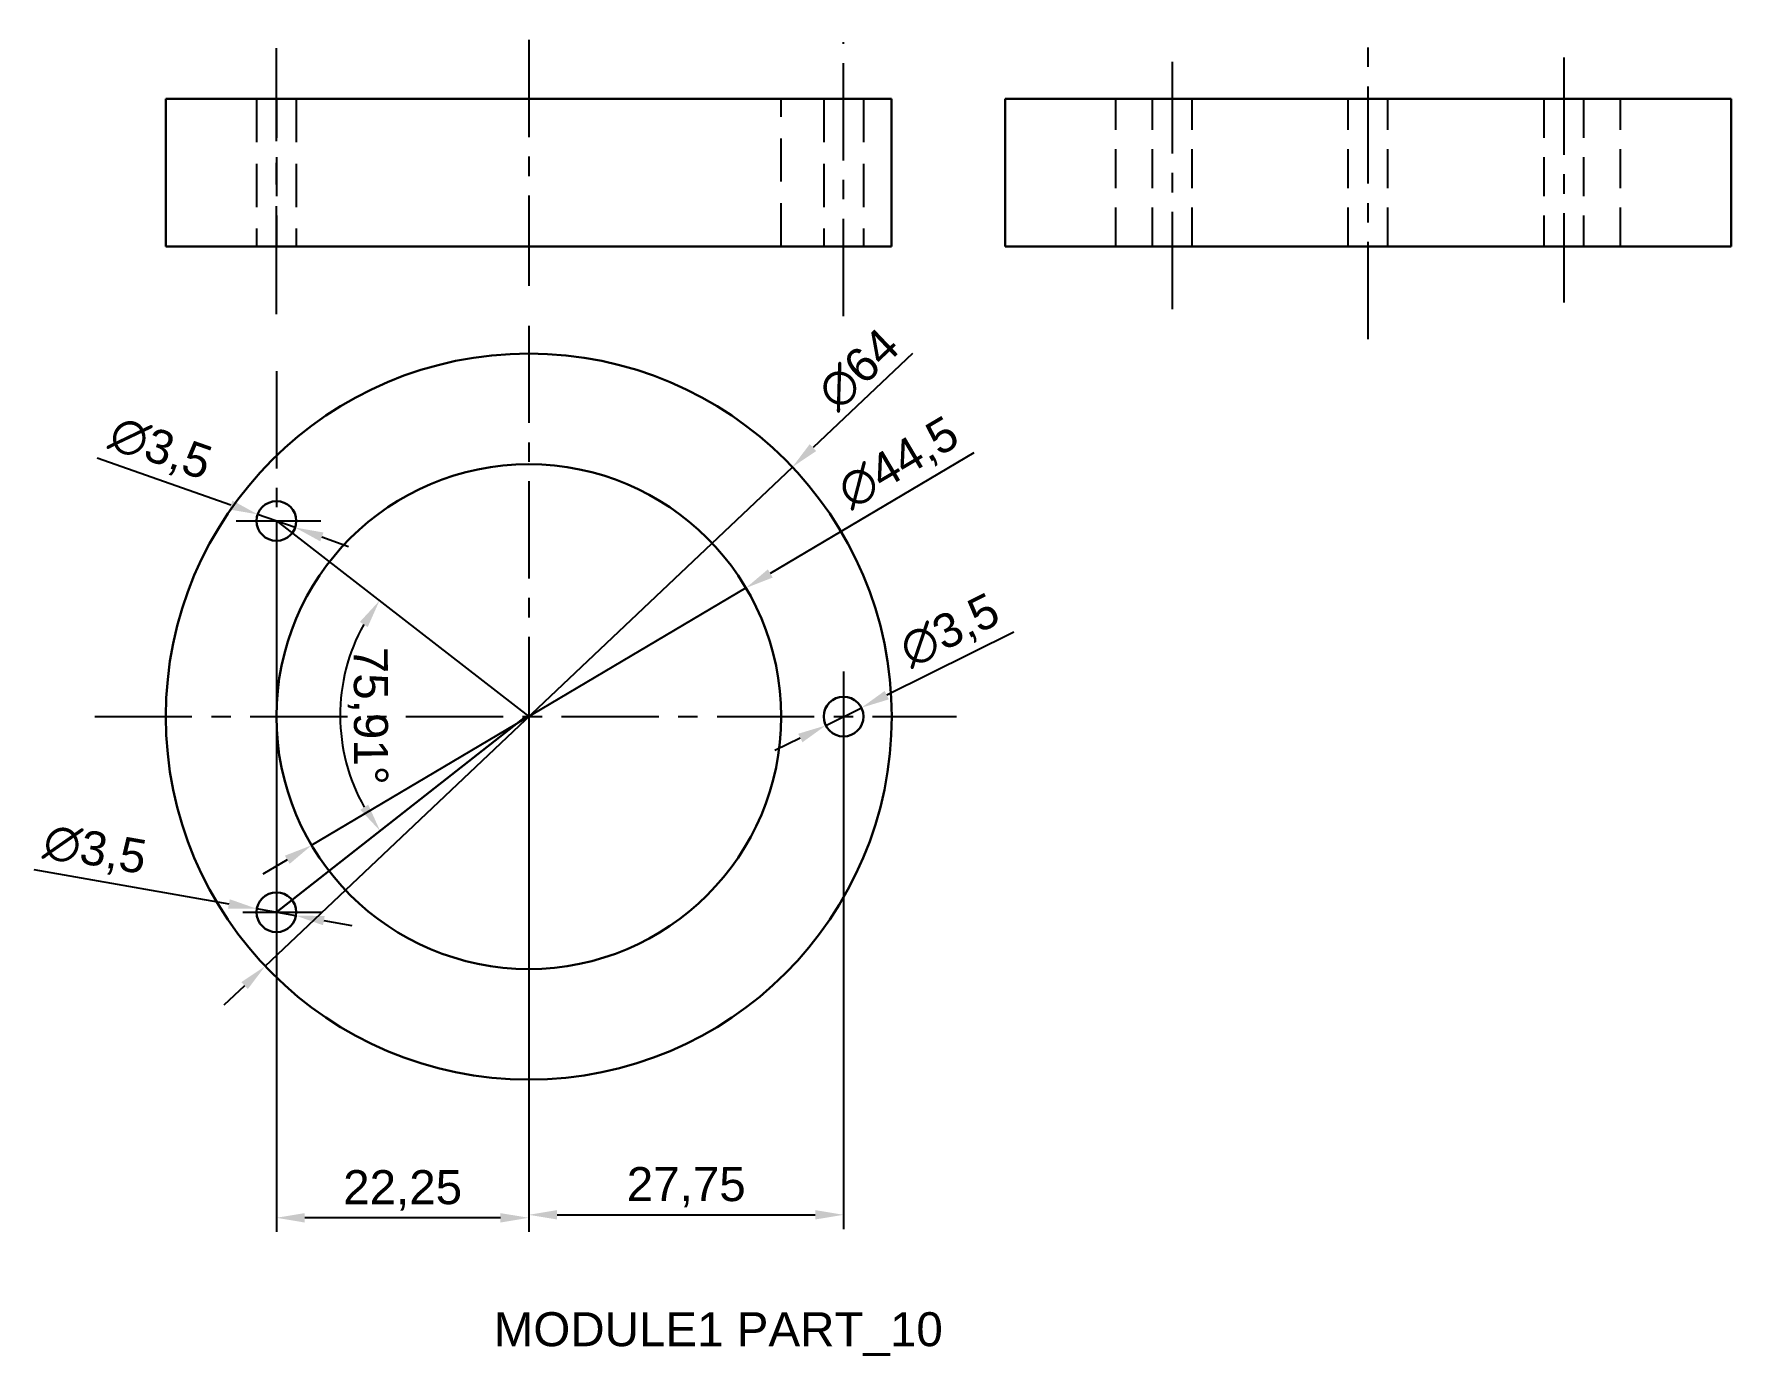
# Model space of a CAD drawing. Header units: millimetres. Extents: x 2501 to 2650, y 1725 to 1842.
import ezdxf

# ---------------------------------------------------------------- set-up
doc = ezdxf.new("R2010")
doc.units = ezdxf.units.MM
doc.header["$LTSCALE"] = 0.3
doc.linetypes.add('CENTER', pattern=[50.8, 31.75, -6.35, 6.35, -6.35])
doc.linetypes.add('DASHED', pattern=[19.05, 12.7, -6.35])
doc.styles.get("Standard").update_dxf_attribs({"font": 'arial.ttf'})
doc.dimstyles.new('ISO-25', dxfattribs={"dimtxt": 3, "dimasz": 2.5, "dimexe": 1.25, "dimexo": 0.625, "dimtad": 1, "dimtxsty": 'Standard', "dimcen": 2.5, "dimadec": 0, "dimazin": 0, "dimtfac": 1, "dimtmove": 0, "dimatfit": 3, "dimfxl": 1, "dimarcsym": 0})

# ---------------------------------------------------------------- blocks, each defined once
blk = doc.blocks.new('*D2')
at = {"color": 0, "lineweight": -2, "ltscale": 0.9, "transparency": 16777216}
for p, q in [((2578.32, 1813.49), (2569.56, 1805.2)), ((2521.26, 1759.48), (2567.74, 1803.48)), ((2519.45, 1757.76), (2517.63, 1756.05))]:
    blk.add_line(p, q, dxfattribs=at)
at = {"color": 0, "ltscale": 0.9, "transparency": 16777216}
for points in [[(2569.27, 1805.5), (2569.84, 1804.89), (2567.74, 1803.48)], [(2519.16, 1758.07), (2519.73, 1757.46), (2521.26, 1759.48)]]:
    blk.add_solid(points, dxfattribs=at)
at = {"layer": 'Defpoints', "color": 0, "ltscale": 0.9, "transparency": 16777216}
for p in [(2567.74, 1803.48, 5), (2521.26, 1759.48, 5)]:
    blk.add_point(p, dxfattribs=at)
at = {"color": 0, "ltscale": 0.9, "transparency": 16777216, "insert": (2573.58, 1812.09), "char_height": 3, "attachment_point": 5, "rotation": 43.4272}
blk.add_mtext('∅64', dxfattribs=at)
blk = doc.blocks.new('*D3')
at = {"color": 0, "lineweight": -2, "ltscale": 0.9, "transparency": 16777216}
for p, q in [((2583.73, 1804.73), (2565.79, 1794.1)), ((2525.36, 1770.14), (2563.64, 1792.82)), ((2523.21, 1768.86), (2521.06, 1767.59))]:
    blk.add_line(p, q, dxfattribs=at)
at = {"color": 0, "ltscale": 0.9, "transparency": 16777216}
for points in [[(2565.58, 1794.46), (2566.01, 1793.74), (2563.64, 1792.82)], [(2523, 1769.22), (2523.42, 1768.5), (2525.36, 1770.14)]]:
    blk.add_solid(points, dxfattribs=at)
at = {"layer": 'Defpoints', "color": 0, "ltscale": 0.9, "transparency": 16777216}
for p in [(2563.64, 1792.82, 5), (2525.36, 1770.14, 5)]:
    blk.add_point(p, dxfattribs=at)
at = {"color": 0, "ltscale": 0.9, "transparency": 16777216, "insert": (2577.17, 1803.72), "char_height": 3, "attachment_point": 5, "rotation": 30.6526}
blk.add_mtext('∅44,5', dxfattribs=at)
blk = doc.blocks.new('*D4')
at = {"color": 0, "lineweight": -2, "ltscale": 0.9, "transparency": 16777216}
for p, q in [((2506.45, 1804.28), (2518.24, 1800.14)), ((2523.9, 1798.15), (2520.6, 1799.31)), ((2526.26, 1797.32), (2528.62, 1796.49))]:
    blk.add_line(p, q, dxfattribs=at)
at = {"color": 0, "ltscale": 0.9, "transparency": 16777216}
for points in [[(2518.38, 1800.53), (2518.1, 1799.74), (2520.6, 1799.31)], [(2526.4, 1797.71), (2526.12, 1796.93), (2523.9, 1798.15)]]:
    blk.add_solid(points, dxfattribs=at)
at = {"layer": 'Defpoints', "color": 0, "ltscale": 0.9, "transparency": 16777216}
for p in [(2520.6, 1799.31, 5), (2523.9, 1798.15, 5)]:
    blk.add_point(p, dxfattribs=at)
at = {"color": 0, "ltscale": 0.9, "transparency": 16777216, "insert": (2511.99, 1804.96), "char_height": 3, "attachment_point": 5, "rotation": 340.6403}
blk.add_mtext('∅3,5', dxfattribs=at)
blk = doc.blocks.new('*D5')
at = {"color": 0, "lineweight": -2, "ltscale": 0.9, "transparency": 16777216}
for p, q in [((2500.88, 1768), (2518.07, 1764.97)), ((2523.97, 1763.93), (2520.53, 1764.54)), ((2526.44, 1763.5), (2528.9, 1763.06))]:
    blk.add_line(p, q, dxfattribs=at)
at = {"color": 0, "ltscale": 0.9, "transparency": 16777216}
for points in [[(2518.14, 1765.38), (2517.99, 1764.56), (2520.53, 1764.54)], [(2526.51, 1763.91), (2526.36, 1763.09), (2523.97, 1763.93)]]:
    blk.add_solid(points, dxfattribs=at)
at = {"layer": 'Defpoints', "color": 0, "ltscale": 0.9, "transparency": 16777216}
for p in [(2520.53, 1764.54, 5), (2523.97, 1763.93, 5)]:
    blk.add_point(p, dxfattribs=at)
at = {"color": 0, "ltscale": 0.9, "transparency": 16777216, "insert": (2506.23, 1769.57), "char_height": 3, "attachment_point": 5, "rotation": 350.0177}
blk.add_mtext('∅3,5', dxfattribs=at)
blk = doc.blocks.new('*D6')
at = {"color": 0, "lineweight": -2, "ltscale": 0.9, "transparency": 16777216}
for p, q in [((2587.26, 1788.92), (2576.06, 1783.37)), ((2570.68, 1780.7), (2573.82, 1782.26)), ((2568.44, 1779.59), (2566.2, 1778.48))]:
    blk.add_line(p, q, dxfattribs=at)
at = {"color": 0, "ltscale": 0.9, "transparency": 16777216}
for points in [[(2575.87, 1783.74), (2576.24, 1783), (2573.82, 1782.26)], [(2568.26, 1779.97), (2568.63, 1779.22), (2570.68, 1780.7)]]:
    blk.add_solid(points, dxfattribs=at)
at = {"layer": 'Defpoints', "color": 0, "ltscale": 0.9, "transparency": 16777216}
for p in [(2573.82, 1782.26, 5), (2570.68, 1780.7, 5)]:
    blk.add_point(p, dxfattribs=at)
at = {"color": 0, "ltscale": 0.9, "transparency": 16777216, "insert": (2581.68, 1788.92), "char_height": 3, "attachment_point": 5, "rotation": 26.381}
blk.add_mtext('∅3,5', dxfattribs=at)
blk = doc.blocks.new('*D7')
at = {"color": 0, "lineweight": -2, "ltscale": 0.9, "transparency": 16777216}
blk.add_arc((2544.36, 1781.59), 16.49, 150.9174, 209.428, dxfattribs=at)
at = {"color": 0, "ltscale": 0.9, "transparency": 16777216}
for points in [[(2529.61, 1789.83), (2530.3, 1789.37), (2531.33, 1791.69)], [(2530.35, 1773.72), (2529.66, 1773.26), (2531.39, 1771.41)]]:
    blk.add_solid(points, dxfattribs=at)
at = {"layer": 'Defpoints', "color": 0, "ltscale": 0.9, "transparency": 16777216}
for p in [(2522.25, 1798.73), (2528.27, 1785.15), (2544.23, 1781.48, 5), (2544.5, 1781.48), (2522.25, 1764.23)]:
    blk.add_point(p, dxfattribs=at)
at = {"color": 0, "ltscale": 0.9, "transparency": 16777216, "insert": (2530.31, 1781.55), "char_height": 3, "attachment_point": 5, "rotation": 270.1727}
blk.add_mtext('75,91°', dxfattribs=at)
blk = doc.blocks.new('*D8')
at = {"color": 0, "lineweight": -2, "ltscale": 0.9, "transparency": 16777216}
for p, q in [((2544.5, 1780.86), (2544.5, 1736.05)), ((2522.25, 1763.61), (2522.25, 1736.05)), ((2542, 1737.3), (2524.75, 1737.3))]:
    blk.add_line(p, q, dxfattribs=at)
at = {"color": 0, "ltscale": 0.9, "transparency": 16777216}
for points in [[(2524.75, 1737.71), (2524.75, 1736.88), (2522.25, 1737.3)], [(2542, 1737.71), (2542, 1736.88), (2544.5, 1737.3)]]:
    blk.add_solid(points, dxfattribs=at)
at = {"layer": 'Defpoints', "color": 0, "ltscale": 0.9, "transparency": 16777216}
for p in [(2544.5, 1781.48), (2522.25, 1764.23), (2522.25, 1737.3)]:
    blk.add_point(p, dxfattribs=at)
at = {"color": 0, "ltscale": 0.9, "transparency": 16777216, "insert": (2533.38, 1739.72), "char_height": 3, "attachment_point": 5}
blk.add_mtext('22,25', dxfattribs=at)
blk = doc.blocks.new('*D9')
at = {"color": 0, "lineweight": -2, "ltscale": 0.9, "transparency": 16777216}
for p, q in [((2544.5, 1780.86), (2544.5, 1736.31)), ((2572.25, 1780.56), (2572.25, 1736.31)), ((2547, 1737.56), (2569.75, 1737.56))]:
    blk.add_line(p, q, dxfattribs=at)
at = {"color": 0, "ltscale": 0.9, "transparency": 16777216}
for points in [[(2547, 1737.98), (2547, 1737.15), (2544.5, 1737.56)], [(2569.75, 1737.98), (2569.75, 1737.15), (2572.25, 1737.56)]]:
    blk.add_solid(points, dxfattribs=at)
at = {"layer": 'Defpoints', "color": 0, "ltscale": 0.9, "transparency": 16777216}
for p in [(2544.5, 1781.48), (2572.25, 1781.19, 5), (2572.25, 1737.56)]:
    blk.add_point(p, dxfattribs=at)
at = {"color": 0, "ltscale": 0.9, "transparency": 16777216, "insert": (2558.38, 1739.99), "char_height": 3, "attachment_point": 5}
blk.add_mtext('27,75', dxfattribs=at)

msp = doc.modelspace()

# ---------------------------------------------------------------- linework, layer by layer
at = {"linetype": 'CENTER'}
msp.add_line((2522.251, 1816.966, 2.505), (2522.251, 1840.405, 1.723), dxfattribs=at)
at = {"linetype": 'CENTER', "ltscale": 0.9}
for p, q in [((2544.492, 1841.134, 1.723), (2544.492, 1819.466, 1.723)), ((2572.251, 1816.794, 2.505), (2572.251, 1840.922, 1.723)), ((2618.492, 1814.751, 1.723), (2618.492, 1841.661, 1.723)), ((2601.242, 1817.404, 1.723), (2601.242, 1839.197, 1.723)), ((2635.742, 1839.576, 1.723), (2635.742, 1817.972, 1.723)), ((2544.501, 1815.941, 5), (2544.501, 1744.705, 5)), ((2522.251, 1811.935, 5), (2522.251, 1749.772, 5)), ((2518.701, 1798.728, 5), (2526.158, 1798.728, 5)), ((2572.251, 1785.454, 5), (2572.251, 1776.916, 5)), ((2506.237, 1781.481, 5), (2582.216, 1781.481, 5)), ((2519.298, 1764.235, 5), (2526.251, 1764.235, 5))]:
    msp.add_line(p, q, dxfattribs=at)
at = {"lineweight": 30}
for p, q in [((2512.492, 1822.929, 1.723), (2512.492, 1835.929, 1.723)), ((2512.492, 1835.929, 1.723), (2576.492, 1835.929, 1.723)), ((2576.492, 1835.929, 1.723), (2576.492, 1822.929, 1.723)), ((2512.492, 1822.929, 1.723), (2576.492, 1822.929, 1.723))]:
    msp.add_line(p, q, dxfattribs=at)
at = {"linetype": 'DASHED'}
for p, q in [((2520.501, 1835.929, 1.723), (2520.501, 1822.929, 1.723)), ((2524.001, 1835.929, 1.723), (2524.001, 1822.929, 1.723)), ((2566.751, 1822.929, 2.505), (2566.751, 1835.929, 1.723)), ((2570.501, 1835.929, 1.723), (2570.501, 1822.929, 1.723)), ((2574.001, 1835.929, 1.723), (2574.001, 1822.929, 1.723))]:
    msp.add_line(p, q, dxfattribs=at)
at = {"linetype": 'DASHED', "ltscale": 0.9}
for p, q in [((2522.251, 1835.929, 1.872), (2522.251, 1822.929, 1.723)), ((2596.242, 1822.929, 1.723), (2596.242, 1835.929, 1.723)), ((2599.492, 1822.929, 1.723), (2599.492, 1835.929, 1.723)), ((2602.992, 1822.929, 1.723), (2602.992, 1835.929, 1.723)), ((2616.742, 1822.929, 1.723), (2616.742, 1835.929, 1.723)), ((2620.242, 1822.929, 1.723), (2620.242, 1835.929, 1.723)), ((2633.992, 1835.929, 1.723), (2633.992, 1822.929, 1.723)), ((2637.492, 1835.929, 1.723), (2637.492, 1822.929, 1.723)), ((2640.742, 1822.929, 1.723), (2640.742, 1835.929, 1.723))]:
    msp.add_line(p, q, dxfattribs=at)
at = {"lineweight": 30, "ltscale": 0.9}
for p, q in [((2586.492, 1822.929, 1.723), (2586.492, 1835.929, 1.723)), ((2586.492, 1835.929, 1.723), (2650.492, 1835.929, 1.723)), ((2650.492, 1835.929, 1.723), (2650.492, 1822.929, 1.723)), ((2650.492, 1822.929, 1.723), (2586.492, 1822.929, 1.723))]:
    msp.add_line(p, q, dxfattribs=at)
at = {"ltscale": 0.9}
for p, q in [((2618.492, 1822.929, 1.723), (2596.242, 1822.929, 1.723)), ((2618.492, 1822.929, 1.723), (2640.742, 1822.929, 1.723)), ((2522.251, 1798.728), (2544.501, 1781.481)), ((2522.251, 1798.728, 5), (2522.251, 1764.235)), ((2522.251, 1764.235), (2544.227, 1781.481, 5)), ((2544.227, 1781.481, 5), (2522.251, 1764.235, 5))]:
    msp.add_line(p, q, dxfattribs=at)
at = {"lineweight": 30, "ltscale": 5}
for centre, radius in [((2544.501, 1781.481, 5), 32), ((2544.501, 1781.481, 5), 22.25), ((2522.251, 1798.728, 5), 1.75), ((2572.251, 1781.481, 5), 1.75), ((2522.251, 1764.235, 5), 1.75)]:
    msp.add_circle(centre, radius, dxfattribs=at)

# ---------------------------------------------------------------- texts
at = {"ltscale": 0.9, "insert": (2541.411, 1728.977), "char_height": 3, "attachment_point": 1}
msp.add_mtext_dynamic_manual_height_columns('MODULE1 PART_10', width=46.56223, gutter_width=12.5, heights=[0], dxfattribs=at)

# ---------------------------------------------------------------- dimensions: what is measured, and where the dimension line sits
at = {"ltscale": 0.9}
for p1, p2, picture, middle in [((2521.261, 1759.483, 5), (2567.741, 1803.479, 5), '*D2', (2575.122, 1810.465)), ((2525.36, 1770.137, 5), (2563.643, 1792.825, 5), '*D3', (2578.432, 1801.59)), ((2523.975, 1763.931, 5), (2520.528, 1764.538, 5), '*D5', (2505.8, 1767.13))]:
    dim = msp.add_diameter_dim_2p(p1=p1, p2=p2, dimstyle='ISO-25', dxfattribs=at)
    dim.commit()
    dim.dimension.update_dxf_attribs({"geometry": picture, "text_midpoint": middle, "dimtype": 163})
for p1, p2, picture, middle in [((2523.902, 1798.148, 5), (2520.6, 1799.308, 5), '*D4', (2511.988, 1804.959)), ((2570.684, 1780.704, 5), (2573.819, 1782.259, 5), '*D6', (2581.676, 1788.921))]:
    dim = msp.add_diameter_dim_2p(p1=p1, p2=p2, dimstyle='ISO-25', dxfattribs=at)
    dim.commit()
    dim.dimension.update_dxf_attribs({"geometry": picture, "text_midpoint": middle})
dim = msp.add_angular_dim_2l(base=(2528.2674, 1785.1503), line1=((2522.2514, 1764.2348), (2544.2266, 1781.4812, 5)), line2=((2522.2514, 1798.7276), (2544.5014, 1781.4812)), dimstyle='ISO-25', override={"dimadec": 2}, dxfattribs=at)
dim.commit()
dim.dimension.update_dxf_attribs({"geometry": '*D7', "text_midpoint": (2530.306, 1781.546)})
for base, p2, picture, middle in [((2522.251, 1737.295), (2522.251, 1764.235), '*D8', (2533.376, 1739.723)), ((2572.251, 1737.565), (2572.251, 1781.185, 5), '*D9', (2558.376, 1739.992))]:
    dim = msp.add_linear_dim(base=base, p1=(2544.501, 1781.481), p2=p2, dimstyle='ISO-25', dxfattribs=at)
    dim.commit()
    dim.dimension.update_dxf_attribs({"geometry": picture, "text_midpoint": middle})

doc.saveas('drawing.dxf')
